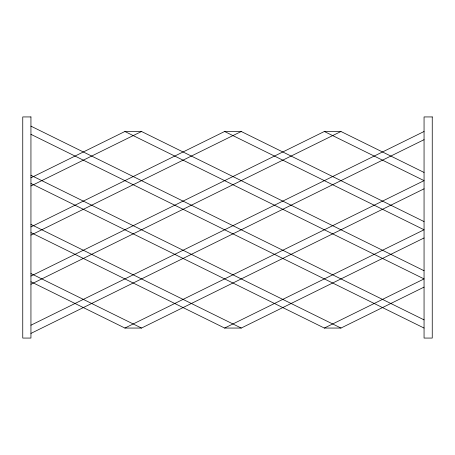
<?xml version="1.0" encoding="UTF-8"?>
<svg xmlns="http://www.w3.org/2000/svg" width="455" height="455" viewBox="0 0 455 455"><rect width="100%" height="100%" fill="white"/><g stroke="black" fill="none" stroke-linecap="round" stroke-linejoin="round"><path stroke-width="0.68" d="M30.94 177.791L124.897 131.495L141.516 131.495L424.06 270.725M30.94 185.981L141.516 131.495M30.94 226.931L224.616 131.495L241.241 131.495L424.06 221.585M30.94 235.121L241.241 131.495M30.94 276.071L324.341 131.495L340.96 131.495L424.06 172.445M30.94 284.261L340.96 131.495M30.94 325.211L424.06 131.495M30.94 333.401L424.06 139.685M30.94 281.753L124.897 328.055L424.06 180.635L324.341 131.495M124.897 328.055L141.516 328.055L424.06 188.825M30.94 232.613L224.616 328.055L424.06 229.775L224.616 131.495M224.616 328.055L241.241 328.055L424.06 237.965M30.94 183.473L324.341 328.055L424.06 278.915L124.897 131.495M324.341 328.055L340.96 328.055L424.06 287.105M30.94 126.143L424.06 319.865M30.94 134.333L424.06 328.055M30.94 175.283L340.96 328.055M30.94 224.423L241.241 328.055M30.94 273.563L141.516 328.055M30.94 116.935L22.75 116.935L22.75 338.065L30.94 338.065L30.94 116.935M432.25 116.935L424.06 116.935L424.06 338.065L432.25 338.065L432.25 116.935"/></g></svg>
